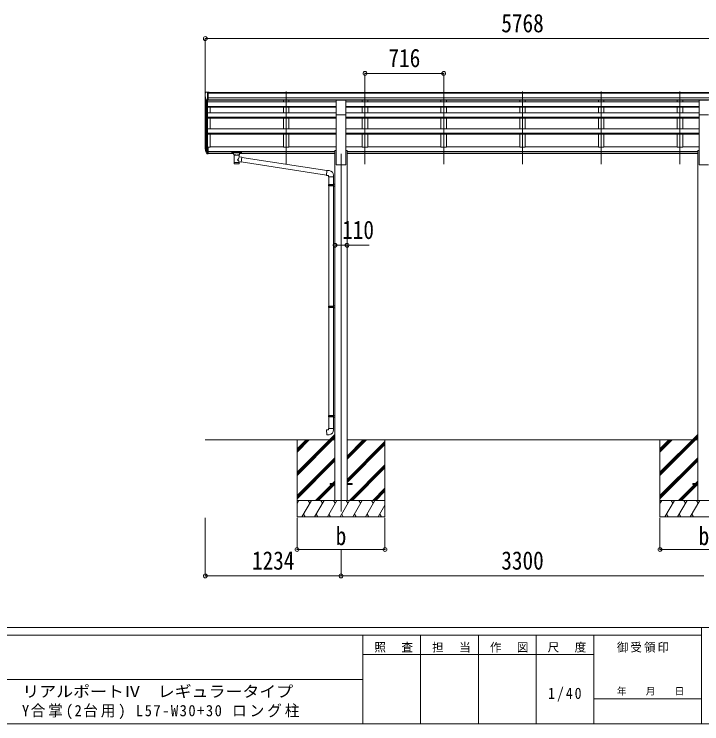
# Model space of a CAD drawing. Units: millimetres at full size. Extents: x -9783 to 9892, y -6828 to 6752.
# Drawn here: x 35 to 6288, y -6828 to -377 of the extents above; entities that cross this region are included whole.
import ezdxf
from ezdxf.enums import TextEntityAlignment as Align

# ---------------------------------------------------------------- set-up
doc = ezdxf.new("R2010")
doc.units = ezdxf.units.MM
doc.header["$LTSCALE"] = 35
doc.header["$PDMODE"] = 32
doc.header["$PDSIZE"] = 35
for name, color, linetype, lineweight in [('0-0_0', 7, 'Continuous', 9), ('0-1_本体', 4, 'Continuous', 9), ('0-2_部品', 7, 'Continuous', 9), ('0-8_PARTS2', 2, 'Continuous', 9), ('0-A_寸法', 6, 'Continuous', 9), ('F-0_240', 7, 'Continuous', 9)]:
    doc.layers.add(name, color=color, linetype=linetype, lineweight=lineweight)
doc.styles.add('ＭＳ ゴシック', font='')
doc.styles.get('ＭＳ ゴシック').set_extended_font_data('MS Gothic')

msp = doc.modelspace()

# ---------------------------------------------------------------- linework, layer by layer
at = {"layer": '0-0_0'}
for p, q in [((1773.05, -4247.15), (2951.85, -4247.15)), ((2607.05, -4541.33), (2951.85, -4196.53)), ((2607.05, -4555.47), (2951.85, -4210.68)), ((2607.05, -4569.62), (2951.85, -4224.82)), ((2607.05, -4247.15), (2607.05, -4947.15)), ((2607.05, -4357.48), (2717.38, -4247.15)), ((2607.05, -4343.34), (2703.24, -4247.15)), ((2607.05, -4329.2), (2689.09, -4247.15)), ((3061.85, -4247.15), (6251.85, -4247.15)), ((3061.85, -4423.18), (3237.88, -4247.15)), ((3061.85, -4409.04), (3223.74, -4247.15)), ((3061.85, -4394.9), (3209.59, -4247.15)), ((3407.05, -4247.15), (3407.05, -4947.15)), ((5907.05, -4541.33), (6251.85, -4196.53)), ((5907.05, -4555.47), (6251.85, -4210.68)), ((5907.05, -4569.62), (6251.85, -4224.82)), ((5907.05, -4247.15), (5907.05, -4947.15)), ((5907.05, -4357.48), (6017.38, -4247.15)), ((5907.05, -4343.34), (6003.24, -4247.15)), ((5907.05, -4329.2), (5989.09, -4247.15)), ((3061.85, -4607.03), (3407.05, -4261.83)), ((3061.85, -4621.17), (3407.05, -4275.98)), ((3061.85, -4635.31), (3407.05, -4290.12)), ((2607.05, -4753.46), (2951.85, -4408.67)), ((2607.05, -4767.6), (2951.85, -4422.81)), ((2607.05, -4781.75), (2951.85, -4436.95)), ((5907.05, -4753.46), (6251.85, -4408.67)), ((5907.05, -4767.6), (6251.85, -4422.81)), ((5907.05, -4781.75), (6251.85, -4436.95)), ((3083.86, -4797.15), (3407.05, -4473.96)), ((3098, -4797.15), (3407.05, -4488.11)), ((3112.14, -4797.15), (3407.05, -4502.25)), ((2929.99, -4642.65), (2951.85, -4620.8)), ((2944.13, -4642.65), (2951.85, -4634.94)), ((6229.99, -4642.65), (6251.85, -4620.8)), ((6244.13, -4642.65), (6251.85, -4634.94)), ((2775.49, -4797.15), (2920.99, -4651.65)), ((2789.63, -4797.15), (2935.13, -4651.65)), ((2803.77, -4797.15), (2949.27, -4651.65)), ((3295.99, -4797.15), (3407.05, -4686.1)), ((3310.13, -4797.15), (3407.05, -4700.24)), ((6075.49, -4797.15), (6220.99, -4651.65)), ((6089.63, -4797.15), (6235.13, -4651.65)), ((6103.77, -4797.15), (6249.27, -4651.65)), ((3324.27, -4797.15), (3407.05, -4714.38)), ((3407.05, -4797.15), (2607.05, -4797.15)), ((2607.05, -4824.66), (2622.93, -4797.15)), ((2651.79, -4947.15), (2738.4, -4797.15)), ((2723.4, -4823.13), (2708.4, -4797.15)), ((2767.26, -4947.15), (2853.87, -4797.15)), ((2838.87, -4823.14), (2823.86, -4797.15)), ((2882.73, -4947.15), (2969.34, -4797.15)), ((2954.34, -4823.14), (2939.33, -4797.15)), ((2998.2, -4947.15), (3084.81, -4797.15)), ((3069.81, -4823.14), (3054.8, -4797.15)), ((3113.67, -4947.15), (3200.28, -4797.15)), ((3185.28, -4823.14), (3170.28, -4797.15)), ((3229.14, -4947.15), (3315.75, -4797.15)), ((3285.75, -4797.15), (3300.75, -4823.13)), ((3401.22, -4797.15), (3407.05, -4807.25)), ((6707.05, -4797.15), (5907.05, -4797.15)), ((5907.05, -4824.66), (5922.93, -4797.15)), ((5951.79, -4947.15), (6038.4, -4797.15)), ((6023.4, -4823.13), (6008.4, -4797.15)), ((6067.26, -4947.15), (6153.87, -4797.15)), ((6138.87, -4823.14), (6123.86, -4797.15)), ((6182.73, -4947.15), (6269.34, -4797.15)), ((6254.34, -4823.14), (6239.33, -4797.15)), ((3344.61, -4947.15), (3407.05, -4839.02)), ((2607.05, -4947.15), (3407.05, -4947.15)), ((2666.79, -4921.17), (2681.79, -4947.15)), ((2782.26, -4921.17), (2797.26, -4947.15)), ((2897.73, -4921.17), (2912.73, -4947.15)), ((3013.2, -4921.17), (3028.2, -4947.15)), ((3128.67, -4921.17), (3143.67, -4947.15)), ((3244.14, -4921.17), (3259.14, -4947.15)), ((3359.61, -4921.17), (3374.61, -4947.15)), ((5907.05, -4947.15), (6707.05, -4947.15)), ((5966.79, -4921.17), (5981.79, -4947.15)), ((6082.26, -4921.17), (6097.26, -4947.15)), ((6197.73, -4921.17), (6212.73, -4947.15))]:
    msp.add_line(p, q, dxfattribs=at)
at = {"layer": '0-1_本体'}
for p, q in [((1799.55, -1088.74), (7504.55, -1088.74)), ((1799.55, -1094.09), (7514.55, -1094.09)), ((1773.05, -1587.89), (1773.05, -1125.49)), ((1777.33, -1144.29), (1777.33, -1612.16)), ((1787.05, -1159.64), (1787.05, -1630.16)), ((1793.05, -1159.12), (1793.05, -1585.72)), ((1799.55, -1137.61), (7514.55, -1137.62)), ((1799.55, -1155.28), (7514.55, -1155.28)), ((2964.55, -1157.66), (1799.55, -1157.66)), ((2484.05, -1157.66), (2484.05, -1173.93)), ((2534.05, -1157.66), (2534.05, -1173.93)), ((3049.55, -1157.77), (6264.55, -1157.77)), ((3200.05, -1157.66), (3200.05, -1173.93)), ((3250.05, -1157.66), (3250.05, -1173.93)), ((3916.05, -1157.66), (3916.05, -1173.93)), ((3966.05, -1157.66), (3966.05, -1173.93)), ((4632.05, -1157.66), (4632.05, -1173.93)), ((4682.05, -1157.66), (4682.05, -1173.93)), ((5348.05, -1157.66), (5348.05, -1173.93)), ((5398.05, -1157.66), (5398.05, -1173.93)), ((6064.05, -1157.77), (6064.05, -1173.52)), ((6114.05, -1157.77), (6114.05, -1173.52)), ((2964.55, -1173.51), (1793.05, -1173.51)), ((1793.05, -1215.21), (2964.55, -1215.21)), ((1793.05, -1216.9), (2964.55, -1216.9)), ((1793.05, -1221.31), (2964.55, -1221.31)), ((1818.05, -1272.29), (1818.05, -1221.31)), ((2484.05, -1221.31), (2484.05, -1227.08)), ((2484.05, -1221.31), (2484.05, -1272.29)), ((2534.05, -1221.31), (2534.05, -1227.08)), ((2534.05, -1221.31), (2534.05, -1272.29)), ((6264.55, -1173.52), (3049.55, -1173.51)), ((3049.55, -1215.21), (6264.55, -1215.21)), ((3049.55, -1216.9), (6264.55, -1216.9)), ((3049.55, -1221.31), (6264.55, -1221.31)), ((3200.05, -1221.31), (3200.05, -1227.08)), ((3200.05, -1221.31), (3200.05, -1272.29)), ((3250.05, -1221.31), (3250.05, -1272.3)), ((3250.05, -1221.72), (3250.05, -1227.49)), ((3916.05, -1221.31), (3916.05, -1272.3)), ((3916.05, -1221.72), (3916.05, -1227.49)), ((3966.05, -1221.31), (3966.05, -1272.3)), ((3966.05, -1221.72), (3966.05, -1227.49)), ((4632.05, -1221.31), (4632.05, -1272.3)), ((4632.05, -1221.72), (4632.05, -1227.49)), ((4682.05, -1221.31), (4682.05, -1272.3)), ((4682.05, -1221.72), (4682.05, -1227.49)), ((5348.05, -1221.31), (5348.05, -1272.3)), ((5348.05, -1221.72), (5348.05, -1227.49)), ((5398.05, -1221.31), (5398.05, -1272.3)), ((5398.05, -1221.72), (5398.05, -1227.49)), ((6064.05, -1221.31), (6064.05, -1272.3)), ((6064.05, -1221.72), (6064.05, -1227.49)), ((6114.05, -1221.31), (6114.05, -1272.3)), ((6114.05, -1221.72), (6114.05, -1227.49)), ((1793.05, -1272.3), (2964.55, -1272.3)), ((3049.55, -1272.3), (6264.55, -1272.3)), ((1793.05, -1312.95), (2964.55, -1312.95)), ((1793.05, -1314.63), (2964.55, -1314.63)), ((1793.05, -1321.36), (2964.55, -1321.36)), ((1818.05, -1418.03), (1818.05, -1321.34)), ((2484.05, -1321.34), (2484.05, -1418.03)), ((2534.05, -1321.34), (2534.05, -1418.03)), ((2964.55, -1747.15), (2964.55, -1291.52)), ((3049.55, -1747.15), (3049.55, -1291.52)), ((3049.55, -1312.95), (6264.55, -1312.95)), ((3049.55, -1314.63), (6264.55, -1314.63)), ((3049.55, -1321.36), (6264.55, -1321.36)), ((3200.05, -1321.34), (3200.05, -1418.03)), ((3250.05, -1321.34), (3250.05, -1418.03)), ((3916.05, -1321.76), (3916.05, -1418.03)), ((3966.05, -1321.76), (3966.05, -1418.03)), ((4632.05, -1321.76), (4632.05, -1418.03)), ((4682.05, -1321.76), (4682.05, -1418.03)), ((5348.05, -1321.76), (5348.05, -1418.03)), ((5398.05, -1321.76), (5398.05, -1418.03)), ((6064.05, -1321.76), (6064.05, -1418.03)), ((6114.05, -1321.76), (6114.05, -1418.03)), ((6264.55, -1747.15), (6264.55, -1291.52)), ((1793.05, -1418.03), (2964.55, -1418.03)), ((3049.55, -1418.03), (6264.55, -1418.03)), ((2964.55, -1457.5), (1793.05, -1457.5)), ((2964.55, -1459.17), (1793.05, -1459.17)), ((2964.55, -1468.22), (1793.05, -1468.22)), ((1818.05, -1586.55), (1818.05, -1468.63)), ((2484.05, -1468.22), (2484.05, -1586.55)), ((6264.55, -1457.5), (3049.55, -1457.5)), ((6264.55, -1459.17), (3049.55, -1459.17)), ((6264.55, -1468.22), (3049.55, -1468.22)), ((3200.05, -1468.22), (3200.05, -1586.55)), ((3916.05, -1468.22), (3916.05, -1586.55)), ((4632.05, -1468.22), (4632.05, -1586.55)), ((5348.05, -1468.22), (5348.05, -1586.55)), ((6064.05, -1468.22), (6064.05, -1586.55)), ((1799.55, -1586.55), (1818.05, -1586.55)), ((1818.05, -1581.34), (2484.05, -1581.34)), ((2534.05, -1581.34), (2964.55, -1581.34)), ((3049.55, -1581.34), (3200.05, -1581.34)), ((3250.05, -1581.34), (3916.05, -1581.34)), ((3966.05, -1581.34), (4632.05, -1581.34)), ((4682.05, -1581.34), (5348.05, -1581.34)), ((5398.05, -1581.34), (6064.05, -1581.34)), ((6114.05, -1581.34), (6264.55, -1581.34)), ((1799.55, -1625.64), (2952.05, -1625.64)), ((1799.55, -1627.02), (2952.05, -1627.02)), ((1799.55, -1644.2), (2031.05, -1644.2)), ((2085.05, -1644.2), (2952.05, -1644.2)), ((2952.05, -1617.15), (2964.55, -1617.15)), ((2952.05, -1617.15), (2952.05, -4797.15)), ((3049.55, -1617.15), (3062.05, -1617.15)), ((3062.05, -1617.15), (3062.05, -4797.15)), ((3062.05, -1625.64), (6252.05, -1625.64)), ((3062.05, -1627.02), (6252.05, -1627.02)), ((3062.05, -1644.2), (6252.05, -1644.2)), ((6252.05, -1617.15), (6264.55, -1617.15)), ((6252.05, -1617.15), (6252.05, -4797.15)), ((2964.55, -1747.15), (3049.55, -1747.15)), ((6264.55, -1747.15), (6349.55, -1747.15))]:
    msp.add_line(p, q, dxfattribs=at)
for points in [[(2534.05, -1468.22), (2534.05, -1586.55), (2484.05, -1586.55)], [(3250.05, -1468.22), (3250.05, -1586.55), (3200.05, -1586.55)], [(3966.05, -1468.22), (3966.05, -1586.55), (3916.05, -1586.55)], [(4682.05, -1468.22), (4682.05, -1586.55), (4632.05, -1586.55)], [(5398.05, -1468.22), (5398.05, -1586.55), (5348.05, -1586.55)], [(6114.05, -1468.22), (6114.05, -1586.55), (6064.05, -1586.55)]]:
    msp.add_lwpolyline(points, dxfattribs=at)
at = {"layer": '0-2_部品'}
for p, q in [((1771.05, -1096.5), (1771.05, -1097.13)), ((1777.96, -1087.7), (1773.89, -1093.51)), ((1781.05, -1087.13), (1778.72, -1087.28)), ((1781.05, -1087.13), (1799.55, -1087.13)), ((1793.05, -1160.12), (1793.05, -1087.13)), ((1799.55, -1087.13), (1809.55, -1087.22)), ((1799.55, -1159.12), (1799.55, -1087.13)), ((1809.55, -1088.74), (1809.55, -1087.22)), ((1785.42, -1158.3), (1776.15, -1142.24)), ((1793.05, -1160.12), (1787.84, -1159.8)), ((1799.55, -1159.12), (1793.05, -1159.12)), ((2964.55, -1157.37), (3049.55, -1157.37)), ((2964.55, -1291.52), (2964.55, -1157.37)), ((3049.55, -1291.52), (3049.55, -1157.37)), ((6264.55, -1157.37), (6349.55, -1157.37)), ((6264.55, -1291.52), (6264.55, -1157.37)), ((2964.55, -1291.52), (3049.55, -1291.52)), ((6264.55, -1291.52), (6349.55, -1291.52)), ((1775.44, -1611.76), (1785.6, -1630.93)), ((1786.61, -1629.68), (1776.86, -1611.27)), ((1793.05, -1585.72), (1793.05, -1647.6)), ((1799.55, -1585.72), (1793.05, -1585.72)), ((1799.55, -1585.72), (1799.55, -1646.78)), ((1778.03, -1628.62), (1785.6, -1646.1)), ((1793.05, -1630.43), (1787.91, -1630.43)), ((1793.05, -1632.43), (1788.2, -1632.43)), ((1793.05, -1647.6), (1788.2, -1647.6)), ((1799.55, -1624.03), (1793.05, -1624.03)), ((1799.55, -1629.43), (1793.05, -1629.43)), ((1799.55, -1646.78), (1793.05, -1646.78)), ((2014.55, -1632.5), (2014.55, -1643.25)), ((2014.55, -1632.69), (2014.55, -1634.23)), ((2016.55, -1631.83), (2099.55, -1631.83)), ((2016.55, -1634.01), (2099.55, -1634.01)), ((2016.55, -1643.92), (2031.05, -1643.92)), ((2031.05, -1650.73), (2031.05, -1640.45)), ((2035.15, -1655.23), (2035.13, -1735.52)), ((2080.95, -1672.8), (2080.95, -1655.22)), ((2106.17, -1676.71), (2080.95, -1672.79)), ((2085.05, -1650.73), (2085.05, -1640.45)), ((2085.05, -1643.92), (2099.55, -1643.92)), ((2106.17, -1676.71), (2099.15, -1721.97)), ((2101.55, -1632.5), (2101.55, -1643.25)), ((2080.96, -1735.52), (2080.95, -1718.89)), ((2080.95, -1719.14), (2099.15, -1721.97)), ((2874.46, -1840.46), (2099.42, -1720.23)), ((2878.28, -1798.55), (2105.86, -1678.72)), ((2898.97, -1798.36), (2878.13, -1796.54)), ((2894.05, -1854.11), (2940.05, -1854.11)), ((2896.05, -1854.11), (2896.05, -1925.07)), ((2938.05, -1854.11), (2938.05, -1922.51)), ((2940.05, -1854.11), (2940.05, -1843.19)), ((2894.05, -1927.07), (2895.05, -1925.07)), ((2894.05, -1927.07), (2938.05, -1927.07)), ((2894.05, -1927.07), (2894.05, -1935.07)), ((2894.05, -1935.07), (2938.05, -1935.07)), ((2894.05, -1935.07), (2895.05, -1937.07)), ((2895.05, -1925.07), (2938.05, -1925.07)), ((2933.57, -1927.07), (2933.14, -1925.07)), ((2936.05, -1922.57), (2952.05, -1922.1)), ((2936.05, -1924.57), (2936.05, -1922.57)), ((2936.05, -1924.57), (2938.05, -1924.57)), ((2952.05, -1922.1), (2952.05, -1940.04)), ((2895.05, -1937.07), (2938.05, -1937.07)), ((2896.05, -1937.07), (2896.05, -3030.85)), ((2936.05, -1939.57), (2936.05, -1937.57)), ((2936.05, -1939.57), (2952.05, -1940.04)), ((2938.05, -1939.63), (2938.05, -3028.29)), ((2894.05, -3032.85), (2895.05, -3030.85)), ((2895.05, -3030.85), (2938.05, -3030.85)), ((2933.57, -3032.85), (2933.14, -3030.85)), ((2936.05, -3028.35), (2952.05, -3027.88)), ((2936.05, -3030.35), (2936.05, -3028.35)), ((2936.05, -3030.35), (2938.05, -3030.35)), ((2952.05, -3027.88), (2952.05, -3045.82)), ((2894.05, -3032.85), (2938.05, -3032.85)), ((2894.05, -3032.85), (2894.05, -3040.85)), ((2894.05, -3040.85), (2938.05, -3040.85)), ((2894.05, -3040.85), (2895.05, -3042.85)), ((2895.05, -3042.85), (2938.05, -3042.85)), ((2896.05, -3042.85), (2896.05, -4026.42)), ((2936.05, -3045.35), (2936.05, -3043.35)), ((2936.05, -3045.35), (2952.05, -3045.82)), ((2938.05, -3045.41), (2938.05, -4023.86)), ((2894.05, -4028.42), (2895.05, -4026.42)), ((2894.05, -4028.42), (2938.05, -4028.42)), ((2894.05, -4028.42), (2894.05, -4036.42)), ((2894.05, -4036.42), (2938.05, -4036.42)), ((2894.05, -4036.42), (2895.05, -4038.42)), ((2895.05, -4026.42), (2938.05, -4026.42)), ((2895.05, -4038.42), (2938.05, -4038.42)), ((2896.05, -4038.42), (2896.05, -4144.56)), ((2933.57, -4028.42), (2933.14, -4026.42)), ((2936.05, -4023.92), (2952.05, -4023.45)), ((2936.05, -4025.92), (2936.05, -4023.92)), ((2936.05, -4025.92), (2938.05, -4025.92)), ((2936.05, -4040.92), (2936.05, -4038.92)), ((2936.05, -4040.92), (2952.05, -4041.39)), ((2938.05, -4040.98), (2938.05, -4144.56)), ((2952.05, -4023.45), (2952.05, -4041.39)), ((2894.05, -4144.56), (2940.05, -4144.56)), ((2894.05, -4154.56), (2894.05, -4144.56)), ((2940.05, -4144.56), (2940.05, -4155.48))]:
    msp.add_line(p, q, dxfattribs=at)
at = {"layer": '0-2_部品', "color": 4}
for p, q in [((2907.05, -4642.65), (2907.05, -4651.65)), ((2952.05, -4642.65), (2907.05, -4642.65)), ((3107.05, -4642.65), (3062.05, -4642.65)), ((3107.05, -4642.65), (3107.05, -4651.65)), ((6207.05, -4642.65), (6207.05, -4651.65)), ((6252.05, -4642.65), (6207.05, -4642.65)), ((2952.05, -4651.65), (2907.05, -4651.65)), ((3107.05, -4651.65), (3062.05, -4651.65)), ((6252.05, -4651.65), (6207.05, -4651.65))]:
    msp.add_line(p, q, dxfattribs=at)
at = {"layer": '0-2_部品'}
for points in [[(2014.55, -1632.5), (2014.59, -1632.3), (2014.67, -1632.16), (2014.77, -1632.07), (2014.87, -1632.01), (2014.99, -1631.96), (2015.28, -1631.9), (2015.77, -1631.85), (2016.31, -1631.83), (2016.55, -1631.83)], [(2014.55, -1643.25), (2014.59, -1643.45), (2014.67, -1643.59), (2014.77, -1643.68), (2014.87, -1643.74), (2014.99, -1643.79), (2015.28, -1643.85), (2015.77, -1643.9), (2016.31, -1643.92), (2016.55, -1643.92)], [(2031.09, -1650.67), (2031.06, -1651.03), (2031.31, -1651.98), (2031.83, -1652.87), (2032.63, -1653.71), (2033.75, -1654.5), (2035.15, -1655.23)], [(2080.95, -1655.22), (2081.18, -1655.12), (2082.54, -1654.39), (2083.65, -1653.54), (2084.41, -1652.67), (2084.87, -1651.78), (2085.04, -1650.89)], [(2099.55, -1631.83), (2099.9, -1631.84), (2100.43, -1631.86), (2100.88, -1631.91), (2101.18, -1631.99), (2101.35, -1632.09), (2101.47, -1632.23), (2101.54, -1632.41), (2101.55, -1632.5)], [(2099.55, -1643.92), (2099.9, -1643.91), (2100.43, -1643.89), (2100.88, -1643.84), (2101.18, -1643.76), (2101.35, -1643.66), (2101.47, -1643.52), (2101.54, -1643.34), (2101.55, -1643.25)], [(2878.13, -1796.54), (2874.12, -1842.37), (2894.05, -1844.11), (2894.05, -1854.11)], [(2933.57, -1927.07), (2933.57, -1935.07), (2933.14, -1937.07)], [(2936.05, -1937.57), (2938.05, -1937.57), (2938.05, -1924.57)], [(2936.05, -3043.35), (2938.05, -3043.35), (2938.05, -3030.35)], [(2933.57, -3032.85), (2933.57, -3040.85), (2933.14, -3042.85)], [(2933.57, -4028.42), (2933.57, -4036.42), (2933.14, -4038.42)], [(2936.05, -4038.92), (2938.05, -4038.92), (2938.05, -4025.92)], [(2898.97, -4200.3), (2878.13, -4202.13), (2874.12, -4156.3), (2894.05, -4154.56)]]:
    msp.add_lwpolyline(points, dxfattribs=at)
for centre, radius, start, end in [((1774.05, -1096.5), 3, 93, 180), ((1778.78, -1088.27), 1, 93.5, 145), ((1973.05, -1097.13), 202, 180, 192.90261), ((1788.02, -1156.8), 3, 210, 266.5), ((1861.71, -1589.59), 89.07, 174.49576, 194.41188), ((1861, -1585.31), 88.05, 177.22392, 197.21071), ((1906.27, -1592.54), 133.22, 183.27987, 195.71302), ((1788.2, -1629.43), 3, 210, 270), ((1788.2, -1644.6), 3, 210, 270), ((1787.91, -1628.93), 1.5, 210, 270), ((2895.05, -1843.19), 45, 0, 85), ((2895.05, -4155.48), 45, 275, 0)]:
    msp.add_arc(centre, radius, start, end, dxfattribs=at)
for centre, major_axis, ratio, start_param, end_param in [((2016.55, -1634.23), (2, 0), 0.109601, 1.5707963, 3.1415927), ((2058.05, -1640.45), (27, 0), 0.122176, 6.2831853, 9.424778), ((2058.06, -1655.68), (-22.91, 0.42), 0.072511, 0.0008029, 1.5715993), ((2058.06, -1657.3), (-22.91, 0.42), 0.072511, 0.0008029, 1.5715993), ((2058.04, -1655.68), (22.92, 0.42), 0.07247, 4.71158, 6.2823764), ((2058.04, -1657.3), (22.92, 0.42), 0.07247, 4.71158, 6.2823764), ((2058.05, -1699.34), (-22.81, -26.62), 0.234429, 1.6855472, 3.1268519), ((2069.05, -1650.73), (16, 0), 0.361356, 6.2636979, 6.2831853), ((2099.55, -1634.23), (2, 0), 0.109601, 0, 1.5707963), ((2058.05, -1735.52), (22.92, 0), 0.101955, 3.1415499, 6.2833984), ((2058.05, -1723.08), (22.91, 0), 0.122865, 3.1415927, 6.2831853), ((2060.6, -1696.7), (20.32, -22.25), 0.045535, 0.0389954, 1.3075346)]:
    msp.add_ellipse(centre, major_axis=major_axis, ratio=ratio, start_param=start_param, end_param=end_param, dxfattribs=at)
at = {"layer": '0-8_PARTS2'}
for p, q in [((2509.05, -1740.95), (2509.05, -1078.42)), ((3225.05, -1740.95), (3225.05, -1078.42)), ((3941.05, -1740.95), (3941.05, -1078.42)), ((4657.05, -1740.95), (4657.05, -1078.42)), ((5373.05, -1740.95), (5373.05, -1078.42)), ((6089.05, -1740.95), (6089.05, -1078.42)), ((3007.05, -1647.15), (3007.05, -4897.15))]:
    msp.add_line(p, q, dxfattribs=at)
at = {"layer": '0-A_寸法'}
for p, q in [((1773.05, -598.8), (1773.05, -1144.42)), ((1773.05, -598.8), (7541.05, -598.8)), ((3225.05, -915.41), (3225.05, -1144.42)), ((3225.05, -915.41), (3941.05, -915.41)), ((3941.05, -915.41), (3941.05, -1144.42)), ((2951.85, -2477.34), (3061.85, -2477.34)), ((3061.85, -2477.34), (3261.85, -2477.34)), ((1773.05, -5483.52), (1773.05, -4954.57)), ((2607.05, -5243.54), (2607.05, -4954.57)), ((3407.05, -5243.54), (3407.05, -4954.57)), ((5907.05, -5243.54), (5907.05, -4954.57)), ((2607.05, -5243.54), (3407.05, -5243.54)), ((3007.05, -5483.52), (3007.05, -5243.54)), ((5907.05, -5243.54), (6707.05, -5243.54)), ((1773.05, -5483.52), (3007.05, -5483.52)), ((3007.05, -5483.52), (6307.05, -5483.52))]:
    msp.add_line(p, q, dxfattribs=at)
for p in [(1773.05, -598.8), (3225.05, -915.41), (3941.05, -915.41), (2951.85, -2477.34), (3061.85, -2477.34), (2607.05, -5243.54), (3407.05, -5243.54), (5907.05, -5243.54), (1773.05, -5483.52), (3007.05, -5483.52)]:
    msp.add_point(p, dxfattribs=at)
at = {"layer": 'F-0_240', "color": 5}
for p, q in [((-9783.03, -5953.1), (9396.97, -5953.1)), ((6285.75, -5953.1), (6285.75, -6828.1)), ((-9783.03, -6023.1), (6285.75, -6023.1)), ((3205.75, -6023.1), (3205.75, -6828.1)), ((3730.75, -6023.1), (3730.75, -6828.1)), ((4255.75, -6023.1), (4255.75, -6828.1)), ((4780.75, -6023.1), (4780.75, -6828.1)), ((5305.75, -6023.1), (5305.75, -6828.1)), ((3205.75, -6198.1), (5305.75, -6198.1)), ((-3969.25, -6425.6), (3205.75, -6425.6)), ((5305.75, -6600.6), (6285.75, -6600.6)), ((-9783.03, -6828.1), (9396.97, -6828.1))]:
    msp.add_line(p, q, dxfattribs=at)

# ---------------------------------------------------------------- texts
at = {"layer": '0-A_寸法', "color": 7, "style": 'ＭＳ ゴシック', "width": 0.85}
for s, p in [('5768', (4464.55, -591.8)), ('716', (3438.67, -908.41)), ('110', (3017.47, -2470.34)), ('b', (2958.92, -5254.04)), ('b', (6258.92, -5254.04)), ('1234', (2197.55, -5476.52)), ('3300', (4464.55, -5476.52))]:
    msp.add_text(s, height=166.8, dxfattribs=at).set_placement(p, align=Align.BOTTOM_LEFT)
at = {"layer": 'F-0_240', "style": 'ＭＳ ゴシック', "width": 1.1}
msp.add_text('リアルポートⅣ\u3000レギュラータイプ', height=102.6, dxfattribs=at).set_placement((109.35, -6616.22), align=Align.BOTTOM_LEFT)
at = {"layer": 'F-0_240', "style": 'ＭＳ ゴシック'}
msp.add_text('年\u3000\u3000月\u3000\u3000日', height=64.15, dxfattribs=at).set_placement((5515.76, -6583.1), align=Align.BOTTOM_LEFT)
at = {"layer": 'F-0_240', "attachment_point": 7, "style": 'ＭＳ ゴシック'}
for s, insert, char_height in [('\\T1.17;照\u3000査', (3310.76, -6180.6), 76.98), ('\\T1.17;担\u3000当', (3835.76, -6180.6), 76.98), ('\\T1.17;作\u3000図', (4360.75, -6180.6), 76.98), ('\\T1.17;尺\u3000度', (4885.76, -6180.6), 76.98), ('\\T1.17;御受領印', (5515.75, -6180.6), 76.98), ('\\T1.28;\\W0.9;1/40', (4890.13, -6626.85), 102.6), ('\\T1.2;\\W0.95;Y合掌(2台用)\\~L57-W30+30\\~ロング柱', (105.77, -6786.55), 102.6)]:
    msp.add_mtext(s, dxfattribs=dict(at, insert=insert, char_height=char_height))

doc.saveas('drawing.dxf')
